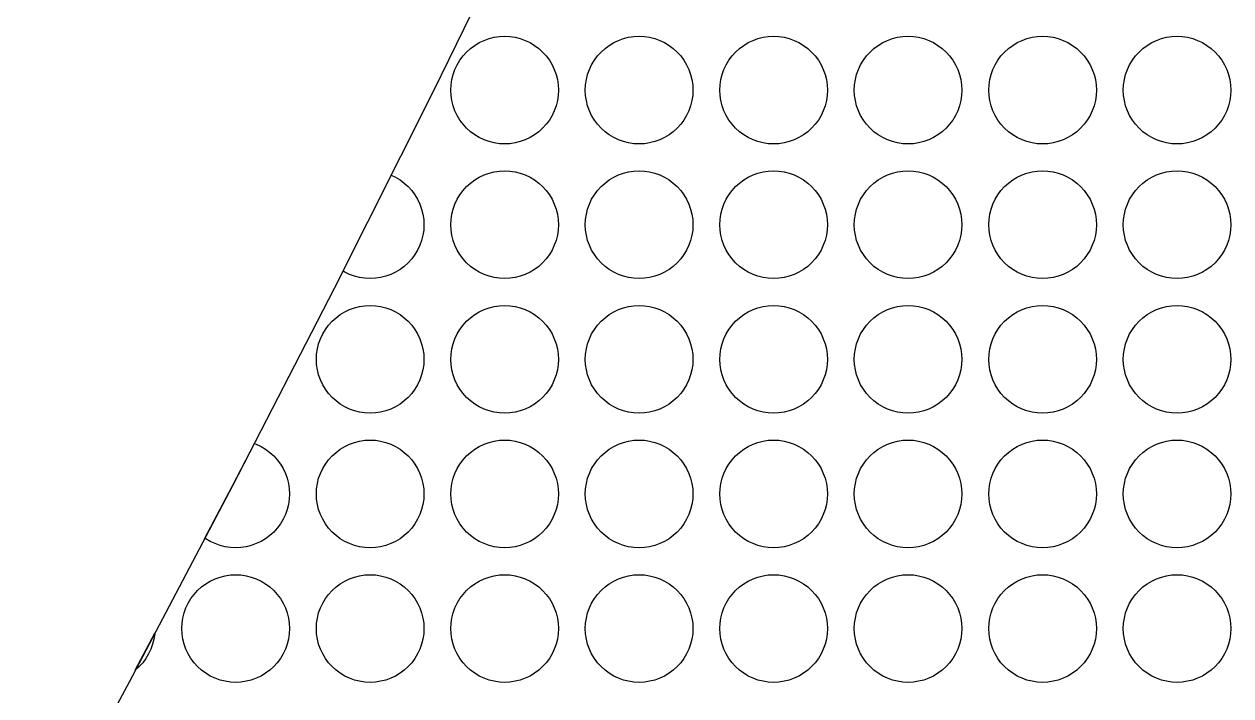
# Model space of a CAD drawing. Header units: millimetres. Extents: x 16 to 138, y -290 to -202.
# Drawn here: x 19.82 to 42.26, y -268.19 to -255.72 of the extents above; entities that cross this region are included whole.
import ezdxf

# ---------------------------------------------------------------- set-up
doc = ezdxf.new("R2010")
doc.units = ezdxf.units.MM
doc.layers.add('background', color=7, linetype='Continuous')
doc.layers.add('outline_2', color=3, linetype='Continuous')

msp = doc.modelspace()

# ---------------------------------------------------------------- linework, layer by layer
at = {"layer": 'background'}
for points in [[(29.755, -256.943), (29.751, -257.041), (29.736, -257.138), (29.712, -257.233), (29.679, -257.325), (29.637, -257.414), (29.587, -257.498), (29.528, -257.577), (29.462, -257.65), (29.39, -257.716), (29.311, -257.774), (29.227, -257.824), (29.138, -257.866), (29.046, -257.899), (28.95, -257.923), (28.853, -257.938), (28.755, -257.943), (28.657, -257.938), (28.56, -257.923), (28.465, -257.899), (28.373, -257.866), (28.284, -257.824), (28.2, -257.774), (28.121, -257.716), (28.048, -257.65), (27.982, -257.577), (27.924, -257.498), (27.873, -257.414), (27.831, -257.325), (27.798, -257.233), (27.775, -257.138), (27.76, -257.041), (27.755, -256.943), (27.76, -256.845), (27.775, -256.747), (27.798, -256.652), (27.831, -256.56), (27.873, -256.471), (27.924, -256.387), (27.982, -256.308), (28.048, -256.235), (28.121, -256.17), (28.2, -256.111), (28.284, -256.061), (28.373, -256.019), (28.465, -255.986), (28.56, -255.962), (28.657, -255.947), (28.755, -255.943), (28.853, -255.947), (28.95, -255.962), (29.046, -255.986), (29.138, -256.019), (29.227, -256.061), (29.311, -256.111), (29.39, -256.17), (29.462, -256.235), (29.528, -256.308), (29.587, -256.387), (29.637, -256.471), (29.679, -256.56), (29.712, -256.652), (29.736, -256.747), (29.751, -256.845)], [(32.255, -256.943), (32.251, -257.041), (32.236, -257.138), (32.212, -257.233), (32.179, -257.325), (32.137, -257.414), (32.087, -257.498), (32.028, -257.577), (31.962, -257.65), (31.89, -257.716), (31.811, -257.774), (31.727, -257.824), (31.638, -257.866), (31.546, -257.899), (31.45, -257.923), (31.353, -257.938), (31.255, -257.943), (31.157, -257.938), (31.06, -257.923), (30.965, -257.899), (30.873, -257.866), (30.784, -257.824), (30.7, -257.774), (30.621, -257.716), (30.548, -257.65), (30.482, -257.577), (30.424, -257.498), (30.373, -257.414), (30.331, -257.325), (30.298, -257.233), (30.275, -257.138), (30.26, -257.041), (30.255, -256.943), (30.26, -256.845), (30.275, -256.747), (30.298, -256.652), (30.331, -256.56), (30.373, -256.471), (30.424, -256.387), (30.482, -256.308), (30.548, -256.235), (30.621, -256.17), (30.7, -256.111), (30.784, -256.061), (30.873, -256.019), (30.965, -255.986), (31.06, -255.962), (31.157, -255.947), (31.255, -255.943), (31.353, -255.947), (31.45, -255.962), (31.546, -255.986), (31.638, -256.019), (31.727, -256.061), (31.811, -256.111), (31.89, -256.17), (31.962, -256.235), (32.028, -256.308), (32.087, -256.387), (32.137, -256.471), (32.179, -256.56), (32.212, -256.652), (32.236, -256.747), (32.251, -256.845)], [(34.755, -256.943), (34.751, -257.041), (34.736, -257.138), (34.712, -257.233), (34.679, -257.325), (34.637, -257.414), (34.587, -257.498), (34.528, -257.577), (34.462, -257.65), (34.39, -257.716), (34.311, -257.774), (34.227, -257.824), (34.138, -257.866), (34.046, -257.899), (33.95, -257.923), (33.853, -257.938), (33.755, -257.943), (33.657, -257.938), (33.56, -257.923), (33.465, -257.899), (33.373, -257.866), (33.284, -257.824), (33.2, -257.774), (33.121, -257.716), (33.048, -257.65), (32.982, -257.577), (32.924, -257.498), (32.873, -257.414), (32.831, -257.325), (32.798, -257.233), (32.775, -257.138), (32.76, -257.041), (32.755, -256.943), (32.76, -256.845), (32.775, -256.747), (32.798, -256.652), (32.831, -256.56), (32.873, -256.471), (32.924, -256.387), (32.982, -256.308), (33.048, -256.235), (33.121, -256.17), (33.2, -256.111), (33.284, -256.061), (33.373, -256.019), (33.465, -255.986), (33.56, -255.962), (33.657, -255.947), (33.755, -255.943), (33.853, -255.947), (33.95, -255.962), (34.046, -255.986), (34.138, -256.019), (34.227, -256.061), (34.311, -256.111), (34.39, -256.17), (34.462, -256.235), (34.528, -256.308), (34.587, -256.387), (34.637, -256.471), (34.679, -256.56), (34.712, -256.652), (34.736, -256.747), (34.751, -256.845)], [(37.255, -256.943), (37.251, -257.041), (37.236, -257.138), (37.212, -257.233), (37.179, -257.325), (37.137, -257.414), (37.087, -257.498), (37.028, -257.577), (36.962, -257.65), (36.89, -257.716), (36.811, -257.774), (36.727, -257.824), (36.638, -257.866), (36.546, -257.899), (36.45, -257.923), (36.353, -257.938), (36.255, -257.943), (36.157, -257.938), (36.06, -257.923), (35.965, -257.899), (35.873, -257.866), (35.784, -257.824), (35.7, -257.774), (35.621, -257.716), (35.548, -257.65), (35.482, -257.577), (35.424, -257.498), (35.373, -257.414), (35.331, -257.325), (35.298, -257.233), (35.275, -257.138), (35.26, -257.041), (35.255, -256.943), (35.26, -256.845), (35.275, -256.747), (35.298, -256.652), (35.331, -256.56), (35.373, -256.471), (35.424, -256.387), (35.482, -256.308), (35.548, -256.235), (35.621, -256.17), (35.7, -256.111), (35.784, -256.061), (35.873, -256.019), (35.965, -255.986), (36.06, -255.962), (36.157, -255.947), (36.255, -255.943), (36.353, -255.947), (36.45, -255.962), (36.546, -255.986), (36.638, -256.019), (36.727, -256.061), (36.811, -256.111), (36.89, -256.17), (36.962, -256.235), (37.028, -256.308), (37.087, -256.387), (37.137, -256.471), (37.179, -256.56), (37.212, -256.652), (37.236, -256.747), (37.251, -256.845)], [(39.755, -256.943), (39.751, -257.041), (39.736, -257.138), (39.712, -257.233), (39.679, -257.325), (39.637, -257.414), (39.587, -257.498), (39.528, -257.577), (39.462, -257.65), (39.39, -257.716), (39.311, -257.774), (39.227, -257.824), (39.138, -257.866), (39.046, -257.899), (38.95, -257.923), (38.853, -257.938), (38.755, -257.943), (38.657, -257.938), (38.56, -257.923), (38.465, -257.899), (38.373, -257.866), (38.284, -257.824), (38.2, -257.774), (38.121, -257.716), (38.048, -257.65), (37.982, -257.577), (37.924, -257.498), (37.873, -257.414), (37.831, -257.325), (37.798, -257.233), (37.775, -257.138), (37.76, -257.041), (37.755, -256.943), (37.76, -256.845), (37.775, -256.747), (37.798, -256.652), (37.831, -256.56), (37.873, -256.471), (37.924, -256.387), (37.982, -256.308), (38.048, -256.235), (38.121, -256.17), (38.2, -256.111), (38.284, -256.061), (38.373, -256.019), (38.465, -255.986), (38.56, -255.962), (38.657, -255.947), (38.755, -255.943), (38.853, -255.947), (38.95, -255.962), (39.046, -255.986), (39.138, -256.019), (39.227, -256.061), (39.311, -256.111), (39.39, -256.17), (39.462, -256.235), (39.528, -256.308), (39.587, -256.387), (39.637, -256.471), (39.679, -256.56), (39.712, -256.652), (39.736, -256.747), (39.751, -256.845)], [(42.255, -256.943), (42.251, -257.041), (42.236, -257.138), (42.212, -257.233), (42.179, -257.325), (42.137, -257.414), (42.087, -257.498), (42.028, -257.577), (41.962, -257.65), (41.89, -257.716), (41.811, -257.774), (41.727, -257.824), (41.638, -257.866), (41.546, -257.899), (41.45, -257.923), (41.353, -257.938), (41.255, -257.943), (41.157, -257.938), (41.06, -257.923), (40.965, -257.899), (40.873, -257.866), (40.784, -257.824), (40.7, -257.774), (40.621, -257.716), (40.548, -257.65), (40.482, -257.577), (40.424, -257.498), (40.373, -257.414), (40.331, -257.325), (40.298, -257.233), (40.275, -257.138), (40.26, -257.041), (40.255, -256.943), (40.26, -256.845), (40.275, -256.747), (40.298, -256.652), (40.331, -256.56), (40.373, -256.471), (40.424, -256.387), (40.482, -256.308), (40.548, -256.235), (40.621, -256.17), (40.7, -256.111), (40.784, -256.061), (40.873, -256.019), (40.965, -255.986), (41.06, -255.962), (41.157, -255.947), (41.255, -255.943), (41.353, -255.947), (41.45, -255.962), (41.546, -255.986), (41.638, -256.019), (41.727, -256.061), (41.811, -256.111), (41.89, -256.17), (41.962, -256.235), (42.028, -256.308), (42.087, -256.387), (42.137, -256.471), (42.179, -256.56), (42.212, -256.652), (42.236, -256.747), (42.251, -256.845)], [(26.648, -258.523), (26.727, -258.561), (26.811, -258.611), (26.89, -258.67), (26.962, -258.735), (27.028, -258.808), (27.087, -258.887), (27.137, -258.971), (27.179, -259.06), (27.212, -259.152), (27.236, -259.247), (27.251, -259.345), (27.255, -259.443), (27.251, -259.541), (27.236, -259.638), (27.212, -259.733), (27.179, -259.825), (27.137, -259.914), (27.087, -259.998), (27.028, -260.077), (26.962, -260.15), (26.89, -260.216), (26.811, -260.274), (26.727, -260.324), (26.638, -260.366), (26.546, -260.399), (26.45, -260.423), (26.353, -260.438), (26.255, -260.443), (26.157, -260.438), (26.06, -260.423), (25.965, -260.399), (25.873, -260.366), (25.784, -260.324), (25.751, -260.305)], [(29.755, -259.443), (29.751, -259.541), (29.736, -259.638), (29.712, -259.733), (29.679, -259.825), (29.637, -259.914), (29.587, -259.998), (29.528, -260.077), (29.462, -260.15), (29.39, -260.216), (29.311, -260.274), (29.227, -260.324), (29.138, -260.366), (29.046, -260.399), (28.95, -260.423), (28.853, -260.438), (28.755, -260.443), (28.657, -260.438), (28.56, -260.423), (28.465, -260.399), (28.373, -260.366), (28.284, -260.324), (28.2, -260.274), (28.121, -260.216), (28.048, -260.15), (27.982, -260.077), (27.924, -259.998), (27.873, -259.914), (27.831, -259.825), (27.798, -259.733), (27.775, -259.638), (27.76, -259.541), (27.755, -259.443), (27.76, -259.345), (27.775, -259.247), (27.798, -259.152), (27.831, -259.06), (27.873, -258.971), (27.924, -258.887), (27.982, -258.808), (28.048, -258.735), (28.121, -258.67), (28.2, -258.611), (28.284, -258.561), (28.373, -258.519), (28.465, -258.486), (28.56, -258.462), (28.657, -258.447), (28.755, -258.443), (28.853, -258.447), (28.95, -258.462), (29.046, -258.486), (29.138, -258.519), (29.227, -258.561), (29.311, -258.611), (29.39, -258.67), (29.462, -258.735), (29.528, -258.808), (29.587, -258.887), (29.637, -258.971), (29.679, -259.06), (29.712, -259.152), (29.736, -259.247), (29.751, -259.345)], [(32.255, -259.443), (32.251, -259.541), (32.236, -259.638), (32.212, -259.733), (32.179, -259.825), (32.137, -259.914), (32.087, -259.998), (32.028, -260.077), (31.962, -260.15), (31.89, -260.216), (31.811, -260.274), (31.727, -260.324), (31.638, -260.366), (31.546, -260.399), (31.45, -260.423), (31.353, -260.438), (31.255, -260.443), (31.157, -260.438), (31.06, -260.423), (30.965, -260.399), (30.873, -260.366), (30.784, -260.324), (30.7, -260.274), (30.621, -260.216), (30.548, -260.15), (30.482, -260.077), (30.424, -259.998), (30.373, -259.914), (30.331, -259.825), (30.298, -259.733), (30.275, -259.638), (30.26, -259.541), (30.255, -259.443), (30.26, -259.345), (30.275, -259.247), (30.298, -259.152), (30.331, -259.06), (30.373, -258.971), (30.424, -258.887), (30.482, -258.808), (30.548, -258.735), (30.621, -258.67), (30.7, -258.611), (30.784, -258.561), (30.873, -258.519), (30.965, -258.486), (31.06, -258.462), (31.157, -258.447), (31.255, -258.443), (31.353, -258.447), (31.45, -258.462), (31.546, -258.486), (31.638, -258.519), (31.727, -258.561), (31.811, -258.611), (31.89, -258.67), (31.962, -258.735), (32.028, -258.808), (32.087, -258.887), (32.137, -258.971), (32.179, -259.06), (32.212, -259.152), (32.236, -259.247), (32.251, -259.345)], [(34.755, -259.443), (34.751, -259.541), (34.736, -259.638), (34.712, -259.733), (34.679, -259.825), (34.637, -259.914), (34.587, -259.998), (34.528, -260.077), (34.462, -260.15), (34.39, -260.216), (34.311, -260.274), (34.227, -260.324), (34.138, -260.366), (34.046, -260.399), (33.95, -260.423), (33.853, -260.438), (33.755, -260.443), (33.657, -260.438), (33.56, -260.423), (33.465, -260.399), (33.373, -260.366), (33.284, -260.324), (33.2, -260.274), (33.121, -260.216), (33.048, -260.15), (32.982, -260.077), (32.924, -259.998), (32.873, -259.914), (32.831, -259.825), (32.798, -259.733), (32.775, -259.638), (32.76, -259.541), (32.755, -259.443), (32.76, -259.345), (32.775, -259.247), (32.798, -259.152), (32.831, -259.06), (32.873, -258.971), (32.924, -258.887), (32.982, -258.808), (33.048, -258.735), (33.121, -258.67), (33.2, -258.611), (33.284, -258.561), (33.373, -258.519), (33.465, -258.486), (33.56, -258.462), (33.657, -258.447), (33.755, -258.443), (33.853, -258.447), (33.95, -258.462), (34.046, -258.486), (34.138, -258.519), (34.227, -258.561), (34.311, -258.611), (34.39, -258.67), (34.462, -258.735), (34.528, -258.808), (34.587, -258.887), (34.637, -258.971), (34.679, -259.06), (34.712, -259.152), (34.736, -259.247), (34.751, -259.345)], [(37.255, -259.443), (37.251, -259.541), (37.236, -259.638), (37.212, -259.733), (37.179, -259.825), (37.137, -259.914), (37.087, -259.998), (37.028, -260.077), (36.962, -260.15), (36.89, -260.216), (36.811, -260.274), (36.727, -260.324), (36.638, -260.366), (36.546, -260.399), (36.45, -260.423), (36.353, -260.438), (36.255, -260.443), (36.157, -260.438), (36.06, -260.423), (35.965, -260.399), (35.873, -260.366), (35.784, -260.324), (35.7, -260.274), (35.621, -260.216), (35.548, -260.15), (35.482, -260.077), (35.424, -259.998), (35.373, -259.914), (35.331, -259.825), (35.298, -259.733), (35.275, -259.638), (35.26, -259.541), (35.255, -259.443), (35.26, -259.345), (35.275, -259.247), (35.298, -259.152), (35.331, -259.06), (35.373, -258.971), (35.424, -258.887), (35.482, -258.808), (35.548, -258.735), (35.621, -258.67), (35.7, -258.611), (35.784, -258.561), (35.873, -258.519), (35.965, -258.486), (36.06, -258.462), (36.157, -258.447), (36.255, -258.443), (36.353, -258.447), (36.45, -258.462), (36.546, -258.486), (36.638, -258.519), (36.727, -258.561), (36.811, -258.611), (36.89, -258.67), (36.962, -258.735), (37.028, -258.808), (37.087, -258.887), (37.137, -258.971), (37.179, -259.06), (37.212, -259.152), (37.236, -259.247), (37.251, -259.345)], [(39.755, -259.443), (39.751, -259.541), (39.736, -259.638), (39.712, -259.733), (39.679, -259.825), (39.637, -259.914), (39.587, -259.998), (39.528, -260.077), (39.462, -260.15), (39.39, -260.216), (39.311, -260.274), (39.227, -260.324), (39.138, -260.366), (39.046, -260.399), (38.95, -260.423), (38.853, -260.438), (38.755, -260.443), (38.657, -260.438), (38.56, -260.423), (38.465, -260.399), (38.373, -260.366), (38.284, -260.324), (38.2, -260.274), (38.121, -260.216), (38.048, -260.15), (37.982, -260.077), (37.924, -259.998), (37.873, -259.914), (37.831, -259.825), (37.798, -259.733), (37.775, -259.638), (37.76, -259.541), (37.755, -259.443), (37.76, -259.345), (37.775, -259.247), (37.798, -259.152), (37.831, -259.06), (37.873, -258.971), (37.924, -258.887), (37.982, -258.808), (38.048, -258.735), (38.121, -258.67), (38.2, -258.611), (38.284, -258.561), (38.373, -258.519), (38.465, -258.486), (38.56, -258.462), (38.657, -258.447), (38.755, -258.443), (38.853, -258.447), (38.95, -258.462), (39.046, -258.486), (39.138, -258.519), (39.227, -258.561), (39.311, -258.611), (39.39, -258.67), (39.462, -258.735), (39.528, -258.808), (39.587, -258.887), (39.637, -258.971), (39.679, -259.06), (39.712, -259.152), (39.736, -259.247), (39.751, -259.345)], [(42.255, -259.443), (42.251, -259.541), (42.236, -259.638), (42.212, -259.733), (42.179, -259.825), (42.137, -259.914), (42.087, -259.998), (42.028, -260.077), (41.962, -260.15), (41.89, -260.216), (41.811, -260.274), (41.727, -260.324), (41.638, -260.366), (41.546, -260.399), (41.45, -260.423), (41.353, -260.438), (41.255, -260.443), (41.157, -260.438), (41.06, -260.423), (40.965, -260.399), (40.873, -260.366), (40.784, -260.324), (40.7, -260.274), (40.621, -260.216), (40.548, -260.15), (40.482, -260.077), (40.424, -259.998), (40.373, -259.914), (40.331, -259.825), (40.298, -259.733), (40.275, -259.638), (40.26, -259.541), (40.255, -259.443), (40.26, -259.345), (40.275, -259.247), (40.298, -259.152), (40.331, -259.06), (40.373, -258.971), (40.424, -258.887), (40.482, -258.808), (40.548, -258.735), (40.621, -258.67), (40.7, -258.611), (40.784, -258.561), (40.873, -258.519), (40.965, -258.486), (41.06, -258.462), (41.157, -258.447), (41.255, -258.443), (41.353, -258.447), (41.45, -258.462), (41.546, -258.486), (41.638, -258.519), (41.727, -258.561), (41.811, -258.611), (41.89, -258.67), (41.962, -258.735), (42.028, -258.808), (42.087, -258.887), (42.137, -258.971), (42.179, -259.06), (42.212, -259.152), (42.236, -259.247), (42.251, -259.345)], [(27.255, -261.943), (27.251, -262.041), (27.236, -262.138), (27.212, -262.233), (27.179, -262.325), (27.137, -262.414), (27.087, -262.498), (27.028, -262.577), (26.962, -262.65), (26.89, -262.716), (26.811, -262.774), (26.727, -262.824), (26.638, -262.866), (26.546, -262.899), (26.45, -262.923), (26.353, -262.938), (26.255, -262.943), (26.157, -262.938), (26.06, -262.923), (25.965, -262.899), (25.873, -262.866), (25.784, -262.824), (25.7, -262.774), (25.621, -262.716), (25.548, -262.65), (25.482, -262.577), (25.424, -262.498), (25.373, -262.414), (25.331, -262.325), (25.298, -262.233), (25.275, -262.138), (25.26, -262.041), (25.255, -261.943), (25.26, -261.845), (25.275, -261.747), (25.298, -261.652), (25.331, -261.56), (25.373, -261.471), (25.424, -261.387), (25.482, -261.308), (25.548, -261.235), (25.621, -261.17), (25.7, -261.111), (25.784, -261.061), (25.873, -261.019), (25.965, -260.986), (26.06, -260.962), (26.157, -260.947), (26.255, -260.943), (26.353, -260.947), (26.45, -260.962), (26.546, -260.986), (26.638, -261.019), (26.727, -261.061), (26.811, -261.111), (26.89, -261.17), (26.962, -261.235), (27.028, -261.308), (27.087, -261.387), (27.137, -261.471), (27.179, -261.56), (27.212, -261.652), (27.236, -261.747), (27.251, -261.845)], [(29.755, -261.943), (29.751, -262.041), (29.736, -262.138), (29.712, -262.233), (29.679, -262.325), (29.637, -262.414), (29.587, -262.498), (29.528, -262.577), (29.462, -262.65), (29.39, -262.716), (29.311, -262.774), (29.227, -262.824), (29.138, -262.866), (29.046, -262.899), (28.95, -262.923), (28.853, -262.938), (28.755, -262.943), (28.657, -262.938), (28.56, -262.923), (28.465, -262.899), (28.373, -262.866), (28.284, -262.824), (28.2, -262.774), (28.121, -262.716), (28.048, -262.65), (27.982, -262.577), (27.924, -262.498), (27.873, -262.414), (27.831, -262.325), (27.798, -262.233), (27.775, -262.138), (27.76, -262.041), (27.755, -261.943), (27.76, -261.845), (27.775, -261.747), (27.798, -261.652), (27.831, -261.56), (27.873, -261.471), (27.924, -261.387), (27.982, -261.308), (28.048, -261.235), (28.121, -261.17), (28.2, -261.111), (28.284, -261.061), (28.373, -261.019), (28.465, -260.986), (28.56, -260.962), (28.657, -260.947), (28.755, -260.943), (28.853, -260.947), (28.95, -260.962), (29.046, -260.986), (29.138, -261.019), (29.227, -261.061), (29.311, -261.111), (29.39, -261.17), (29.462, -261.235), (29.528, -261.308), (29.587, -261.387), (29.637, -261.471), (29.679, -261.56), (29.712, -261.652), (29.736, -261.747), (29.751, -261.845)], [(32.255, -261.943), (32.251, -262.041), (32.236, -262.138), (32.212, -262.233), (32.179, -262.325), (32.137, -262.414), (32.087, -262.498), (32.028, -262.577), (31.962, -262.65), (31.89, -262.716), (31.811, -262.774), (31.727, -262.824), (31.638, -262.866), (31.546, -262.899), (31.45, -262.923), (31.353, -262.938), (31.255, -262.943), (31.157, -262.938), (31.06, -262.923), (30.965, -262.899), (30.873, -262.866), (30.784, -262.824), (30.7, -262.774), (30.621, -262.716), (30.548, -262.65), (30.482, -262.577), (30.424, -262.498), (30.373, -262.414), (30.331, -262.325), (30.298, -262.233), (30.275, -262.138), (30.26, -262.041), (30.255, -261.943), (30.26, -261.845), (30.275, -261.747), (30.298, -261.652), (30.331, -261.56), (30.373, -261.471), (30.424, -261.387), (30.482, -261.308), (30.548, -261.235), (30.621, -261.17), (30.7, -261.111), (30.784, -261.061), (30.873, -261.019), (30.965, -260.986), (31.06, -260.962), (31.157, -260.947), (31.255, -260.943), (31.353, -260.947), (31.45, -260.962), (31.546, -260.986), (31.638, -261.019), (31.727, -261.061), (31.811, -261.111), (31.89, -261.17), (31.962, -261.235), (32.028, -261.308), (32.087, -261.387), (32.137, -261.471), (32.179, -261.56), (32.212, -261.652), (32.236, -261.747), (32.251, -261.845)], [(34.755, -261.943), (34.751, -262.041), (34.736, -262.138), (34.712, -262.233), (34.679, -262.325), (34.637, -262.414), (34.587, -262.498), (34.528, -262.577), (34.462, -262.65), (34.39, -262.716), (34.311, -262.774), (34.227, -262.824), (34.138, -262.866), (34.046, -262.899), (33.95, -262.923), (33.853, -262.938), (33.755, -262.943), (33.657, -262.938), (33.56, -262.923), (33.465, -262.899), (33.373, -262.866), (33.284, -262.824), (33.2, -262.774), (33.121, -262.716), (33.048, -262.65), (32.982, -262.577), (32.924, -262.498), (32.873, -262.414), (32.831, -262.325), (32.798, -262.233), (32.775, -262.138), (32.76, -262.041), (32.755, -261.943), (32.76, -261.845), (32.775, -261.747), (32.798, -261.652), (32.831, -261.56), (32.873, -261.471), (32.924, -261.387), (32.982, -261.308), (33.048, -261.235), (33.121, -261.17), (33.2, -261.111), (33.284, -261.061), (33.373, -261.019), (33.465, -260.986), (33.56, -260.962), (33.657, -260.947), (33.755, -260.943), (33.853, -260.947), (33.95, -260.962), (34.046, -260.986), (34.138, -261.019), (34.227, -261.061), (34.311, -261.111), (34.39, -261.17), (34.462, -261.235), (34.528, -261.308), (34.587, -261.387), (34.637, -261.471), (34.679, -261.56), (34.712, -261.652), (34.736, -261.747), (34.751, -261.845)], [(37.255, -261.943), (37.251, -262.041), (37.236, -262.138), (37.212, -262.233), (37.179, -262.325), (37.137, -262.414), (37.087, -262.498), (37.028, -262.577), (36.962, -262.65), (36.89, -262.716), (36.811, -262.774), (36.727, -262.824), (36.638, -262.866), (36.546, -262.899), (36.45, -262.923), (36.353, -262.938), (36.255, -262.943), (36.157, -262.938), (36.06, -262.923), (35.965, -262.899), (35.873, -262.866), (35.784, -262.824), (35.7, -262.774), (35.621, -262.716), (35.548, -262.65), (35.482, -262.577), (35.424, -262.498), (35.373, -262.414), (35.331, -262.325), (35.298, -262.233), (35.275, -262.138), (35.26, -262.041), (35.255, -261.943), (35.26, -261.845), (35.275, -261.747), (35.298, -261.652), (35.331, -261.56), (35.373, -261.471), (35.424, -261.387), (35.482, -261.308), (35.548, -261.235), (35.621, -261.17), (35.7, -261.111), (35.784, -261.061), (35.873, -261.019), (35.965, -260.986), (36.06, -260.962), (36.157, -260.947), (36.255, -260.943), (36.353, -260.947), (36.45, -260.962), (36.546, -260.986), (36.638, -261.019), (36.727, -261.061), (36.811, -261.111), (36.89, -261.17), (36.962, -261.235), (37.028, -261.308), (37.087, -261.387), (37.137, -261.471), (37.179, -261.56), (37.212, -261.652), (37.236, -261.747), (37.251, -261.845)], [(39.755, -261.943), (39.751, -262.041), (39.736, -262.138), (39.712, -262.233), (39.679, -262.325), (39.637, -262.414), (39.587, -262.498), (39.528, -262.577), (39.462, -262.65), (39.39, -262.716), (39.311, -262.774), (39.227, -262.824), (39.138, -262.866), (39.046, -262.899), (38.95, -262.923), (38.853, -262.938), (38.755, -262.943), (38.657, -262.938), (38.56, -262.923), (38.465, -262.899), (38.373, -262.866), (38.284, -262.824), (38.2, -262.774), (38.121, -262.716), (38.048, -262.65), (37.982, -262.577), (37.924, -262.498), (37.873, -262.414), (37.831, -262.325), (37.798, -262.233), (37.775, -262.138), (37.76, -262.041), (37.755, -261.943), (37.76, -261.845), (37.775, -261.747), (37.798, -261.652), (37.831, -261.56), (37.873, -261.471), (37.924, -261.387), (37.982, -261.308), (38.048, -261.235), (38.121, -261.17), (38.2, -261.111), (38.284, -261.061), (38.373, -261.019), (38.465, -260.986), (38.56, -260.962), (38.657, -260.947), (38.755, -260.943), (38.853, -260.947), (38.95, -260.962), (39.046, -260.986), (39.138, -261.019), (39.227, -261.061), (39.311, -261.111), (39.39, -261.17), (39.462, -261.235), (39.528, -261.308), (39.587, -261.387), (39.637, -261.471), (39.679, -261.56), (39.712, -261.652), (39.736, -261.747), (39.751, -261.845)], [(42.255, -261.943), (42.251, -262.041), (42.236, -262.138), (42.212, -262.233), (42.179, -262.325), (42.137, -262.414), (42.087, -262.498), (42.028, -262.577), (41.962, -262.65), (41.89, -262.716), (41.811, -262.774), (41.727, -262.824), (41.638, -262.866), (41.546, -262.899), (41.45, -262.923), (41.353, -262.938), (41.255, -262.943), (41.157, -262.938), (41.06, -262.923), (40.965, -262.899), (40.873, -262.866), (40.784, -262.824), (40.7, -262.774), (40.621, -262.716), (40.548, -262.65), (40.482, -262.577), (40.424, -262.498), (40.373, -262.414), (40.331, -262.325), (40.298, -262.233), (40.275, -262.138), (40.26, -262.041), (40.255, -261.943), (40.26, -261.845), (40.275, -261.747), (40.298, -261.652), (40.331, -261.56), (40.373, -261.471), (40.424, -261.387), (40.482, -261.308), (40.548, -261.235), (40.621, -261.17), (40.7, -261.111), (40.784, -261.061), (40.873, -261.019), (40.965, -260.986), (41.06, -260.962), (41.157, -260.947), (41.255, -260.943), (41.353, -260.947), (41.45, -260.962), (41.546, -260.986), (41.638, -261.019), (41.727, -261.061), (41.811, -261.111), (41.89, -261.17), (41.962, -261.235), (42.028, -261.308), (42.087, -261.387), (42.137, -261.471), (42.179, -261.56), (42.212, -261.652), (42.236, -261.747), (42.251, -261.845)], [(23.697, -264.292), (24.103, -263.506), (24.138, -263.519), (24.227, -263.561), (24.311, -263.611), (24.39, -263.67), (24.462, -263.735), (24.528, -263.808), (24.587, -263.887), (24.637, -263.971), (24.679, -264.06), (24.712, -264.152), (24.736, -264.247), (24.751, -264.345), (24.755, -264.443), (24.751, -264.541), (24.736, -264.638), (24.712, -264.733), (24.679, -264.825), (24.637, -264.914), (24.587, -264.998), (24.528, -265.077), (24.462, -265.15), (24.39, -265.216), (24.311, -265.274), (24.227, -265.324), (24.138, -265.366), (24.046, -265.399), (23.95, -265.423), (23.853, -265.438), (23.755, -265.443), (23.657, -265.438), (23.56, -265.423), (23.465, -265.399), (23.373, -265.366), (23.284, -265.324), (23.2, -265.274), (23.184, -265.263)], [(27.255, -264.443), (27.251, -264.541), (27.236, -264.638), (27.212, -264.733), (27.179, -264.825), (27.137, -264.914), (27.087, -264.998), (27.028, -265.077), (26.962, -265.15), (26.89, -265.216), (26.811, -265.274), (26.727, -265.324), (26.638, -265.366), (26.546, -265.399), (26.45, -265.423), (26.353, -265.438), (26.255, -265.443), (26.157, -265.438), (26.06, -265.423), (25.965, -265.399), (25.873, -265.366), (25.784, -265.324), (25.7, -265.274), (25.621, -265.216), (25.548, -265.15), (25.482, -265.077), (25.424, -264.998), (25.373, -264.914), (25.331, -264.825), (25.298, -264.733), (25.275, -264.638), (25.26, -264.541), (25.255, -264.443), (25.26, -264.345), (25.275, -264.247), (25.298, -264.152), (25.331, -264.06), (25.373, -263.971), (25.424, -263.887), (25.482, -263.808), (25.548, -263.735), (25.621, -263.67), (25.7, -263.611), (25.784, -263.561), (25.873, -263.519), (25.965, -263.486), (26.06, -263.462), (26.157, -263.447), (26.255, -263.443), (26.353, -263.447), (26.45, -263.462), (26.546, -263.486), (26.638, -263.519), (26.727, -263.561), (26.811, -263.611), (26.89, -263.67), (26.962, -263.735), (27.028, -263.808), (27.087, -263.887), (27.137, -263.971), (27.179, -264.06), (27.212, -264.152), (27.236, -264.247), (27.251, -264.345)], [(29.755, -264.443), (29.751, -264.541), (29.736, -264.638), (29.712, -264.733), (29.679, -264.825), (29.637, -264.914), (29.587, -264.998), (29.528, -265.077), (29.462, -265.15), (29.39, -265.216), (29.311, -265.274), (29.227, -265.324), (29.138, -265.366), (29.046, -265.399), (28.95, -265.423), (28.853, -265.438), (28.755, -265.443), (28.657, -265.438), (28.56, -265.423), (28.465, -265.399), (28.373, -265.366), (28.284, -265.324), (28.2, -265.274), (28.121, -265.216), (28.048, -265.15), (27.982, -265.077), (27.924, -264.998), (27.873, -264.914), (27.831, -264.825), (27.798, -264.733), (27.775, -264.638), (27.76, -264.541), (27.755, -264.443), (27.76, -264.345), (27.775, -264.247), (27.798, -264.152), (27.831, -264.06), (27.873, -263.971), (27.924, -263.887), (27.982, -263.808), (28.048, -263.735), (28.121, -263.67), (28.2, -263.611), (28.284, -263.561), (28.373, -263.519), (28.465, -263.486), (28.56, -263.462), (28.657, -263.447), (28.755, -263.443), (28.853, -263.447), (28.95, -263.462), (29.046, -263.486), (29.138, -263.519), (29.227, -263.561), (29.311, -263.611), (29.39, -263.67), (29.462, -263.735), (29.528, -263.808), (29.587, -263.887), (29.637, -263.971), (29.679, -264.06), (29.712, -264.152), (29.736, -264.247), (29.751, -264.345)], [(32.255, -264.443), (32.251, -264.541), (32.236, -264.638), (32.212, -264.733), (32.179, -264.825), (32.137, -264.914), (32.087, -264.998), (32.028, -265.077), (31.962, -265.15), (31.89, -265.216), (31.811, -265.274), (31.727, -265.324), (31.638, -265.366), (31.546, -265.399), (31.45, -265.423), (31.353, -265.438), (31.255, -265.443), (31.157, -265.438), (31.06, -265.423), (30.965, -265.399), (30.873, -265.366), (30.784, -265.324), (30.7, -265.274), (30.621, -265.216), (30.548, -265.15), (30.482, -265.077), (30.424, -264.998), (30.373, -264.914), (30.331, -264.825), (30.298, -264.733), (30.275, -264.638), (30.26, -264.541), (30.255, -264.443), (30.26, -264.345), (30.275, -264.247), (30.298, -264.152), (30.331, -264.06), (30.373, -263.971), (30.424, -263.887), (30.482, -263.808), (30.548, -263.735), (30.621, -263.67), (30.7, -263.611), (30.784, -263.561), (30.873, -263.519), (30.965, -263.486), (31.06, -263.462), (31.157, -263.447), (31.255, -263.443), (31.353, -263.447), (31.45, -263.462), (31.546, -263.486), (31.638, -263.519), (31.727, -263.561), (31.811, -263.611), (31.89, -263.67), (31.962, -263.735), (32.028, -263.808), (32.087, -263.887), (32.137, -263.971), (32.179, -264.06), (32.212, -264.152), (32.236, -264.247), (32.251, -264.345)], [(34.755, -264.443), (34.751, -264.541), (34.736, -264.638), (34.712, -264.733), (34.679, -264.825), (34.637, -264.914), (34.587, -264.998), (34.528, -265.077), (34.462, -265.15), (34.39, -265.216), (34.311, -265.274), (34.227, -265.324), (34.138, -265.366), (34.046, -265.399), (33.95, -265.423), (33.853, -265.438), (33.755, -265.443), (33.657, -265.438), (33.56, -265.423), (33.465, -265.399), (33.373, -265.366), (33.284, -265.324), (33.2, -265.274), (33.121, -265.216), (33.048, -265.15), (32.982, -265.077), (32.924, -264.998), (32.873, -264.914), (32.831, -264.825), (32.798, -264.733), (32.775, -264.638), (32.76, -264.541), (32.755, -264.443), (32.76, -264.345), (32.775, -264.247), (32.798, -264.152), (32.831, -264.06), (32.873, -263.971), (32.924, -263.887), (32.982, -263.808), (33.048, -263.735), (33.121, -263.67), (33.2, -263.611), (33.284, -263.561), (33.373, -263.519), (33.465, -263.486), (33.56, -263.462), (33.657, -263.447), (33.755, -263.443), (33.853, -263.447), (33.95, -263.462), (34.046, -263.486), (34.138, -263.519), (34.227, -263.561), (34.311, -263.611), (34.39, -263.67), (34.462, -263.735), (34.528, -263.808), (34.587, -263.887), (34.637, -263.971), (34.679, -264.06), (34.712, -264.152), (34.736, -264.247), (34.751, -264.345)], [(37.255, -264.443), (37.251, -264.541), (37.236, -264.638), (37.212, -264.733), (37.179, -264.825), (37.137, -264.914), (37.087, -264.998), (37.028, -265.077), (36.962, -265.15), (36.89, -265.216), (36.811, -265.274), (36.727, -265.324), (36.638, -265.366), (36.546, -265.399), (36.45, -265.423), (36.353, -265.438), (36.255, -265.443), (36.157, -265.438), (36.06, -265.423), (35.965, -265.399), (35.873, -265.366), (35.784, -265.324), (35.7, -265.274), (35.621, -265.216), (35.548, -265.15), (35.482, -265.077), (35.424, -264.998), (35.373, -264.914), (35.331, -264.825), (35.298, -264.733), (35.275, -264.638), (35.26, -264.541), (35.255, -264.443), (35.26, -264.345), (35.275, -264.247), (35.298, -264.152), (35.331, -264.06), (35.373, -263.971), (35.424, -263.887), (35.482, -263.808), (35.548, -263.735), (35.621, -263.67), (35.7, -263.611), (35.784, -263.561), (35.873, -263.519), (35.965, -263.486), (36.06, -263.462), (36.157, -263.447), (36.255, -263.443), (36.353, -263.447), (36.45, -263.462), (36.546, -263.486), (36.638, -263.519), (36.727, -263.561), (36.811, -263.611), (36.89, -263.67), (36.962, -263.735), (37.028, -263.808), (37.087, -263.887), (37.137, -263.971), (37.179, -264.06), (37.212, -264.152), (37.236, -264.247), (37.251, -264.345)], [(39.755, -264.443), (39.751, -264.541), (39.736, -264.638), (39.712, -264.733), (39.679, -264.825), (39.637, -264.914), (39.587, -264.998), (39.528, -265.077), (39.462, -265.15), (39.39, -265.216), (39.311, -265.274), (39.227, -265.324), (39.138, -265.366), (39.046, -265.399), (38.95, -265.423), (38.853, -265.438), (38.755, -265.443), (38.657, -265.438), (38.56, -265.423), (38.465, -265.399), (38.373, -265.366), (38.284, -265.324), (38.2, -265.274), (38.121, -265.216), (38.048, -265.15), (37.982, -265.077), (37.924, -264.998), (37.873, -264.914), (37.831, -264.825), (37.798, -264.733), (37.775, -264.638), (37.76, -264.541), (37.755, -264.443), (37.76, -264.345), (37.775, -264.247), (37.798, -264.152), (37.831, -264.06), (37.873, -263.971), (37.924, -263.887), (37.982, -263.808), (38.048, -263.735), (38.121, -263.67), (38.2, -263.611), (38.284, -263.561), (38.373, -263.519), (38.465, -263.486), (38.56, -263.462), (38.657, -263.447), (38.755, -263.443), (38.853, -263.447), (38.95, -263.462), (39.046, -263.486), (39.138, -263.519), (39.227, -263.561), (39.311, -263.611), (39.39, -263.67), (39.462, -263.735), (39.528, -263.808), (39.587, -263.887), (39.637, -263.971), (39.679, -264.06), (39.712, -264.152), (39.736, -264.247), (39.751, -264.345)], [(42.255, -264.443), (42.251, -264.541), (42.236, -264.638), (42.212, -264.733), (42.179, -264.825), (42.137, -264.914), (42.087, -264.998), (42.028, -265.077), (41.962, -265.15), (41.89, -265.216), (41.811, -265.274), (41.727, -265.324), (41.638, -265.366), (41.546, -265.399), (41.45, -265.423), (41.353, -265.438), (41.255, -265.443), (41.157, -265.438), (41.06, -265.423), (40.965, -265.399), (40.873, -265.366), (40.784, -265.324), (40.7, -265.274), (40.621, -265.216), (40.548, -265.15), (40.482, -265.077), (40.424, -264.998), (40.373, -264.914), (40.331, -264.825), (40.298, -264.733), (40.275, -264.638), (40.26, -264.541), (40.255, -264.443), (40.26, -264.345), (40.275, -264.247), (40.298, -264.152), (40.331, -264.06), (40.373, -263.971), (40.424, -263.887), (40.482, -263.808), (40.548, -263.735), (40.621, -263.67), (40.7, -263.611), (40.784, -263.561), (40.873, -263.519), (40.965, -263.486), (41.06, -263.462), (41.157, -263.447), (41.255, -263.443), (41.353, -263.447), (41.45, -263.462), (41.546, -263.486), (41.638, -263.519), (41.727, -263.561), (41.811, -263.611), (41.89, -263.67), (41.962, -263.735), (42.028, -263.808), (42.087, -263.887), (42.137, -263.971), (42.179, -264.06), (42.212, -264.152), (42.236, -264.247), (42.251, -264.345)], [(24.755, -266.943), (24.751, -267.041), (24.736, -267.138), (24.712, -267.233), (24.679, -267.325), (24.637, -267.414), (24.587, -267.498), (24.528, -267.577), (24.462, -267.65), (24.39, -267.716), (24.311, -267.774), (24.227, -267.824), (24.138, -267.866), (24.046, -267.899), (23.95, -267.923), (23.853, -267.938), (23.755, -267.943), (23.657, -267.938), (23.56, -267.923), (23.465, -267.899), (23.373, -267.866), (23.284, -267.824), (23.2, -267.774), (23.121, -267.716), (23.048, -267.65), (22.982, -267.577), (22.924, -267.498), (22.873, -267.414), (22.831, -267.325), (22.798, -267.233), (22.775, -267.138), (22.76, -267.041), (22.755, -266.943), (22.76, -266.845), (22.775, -266.747), (22.798, -266.652), (22.831, -266.56), (22.873, -266.471), (22.924, -266.387), (22.982, -266.308), (23.048, -266.235), (23.121, -266.17), (23.2, -266.111), (23.284, -266.061), (23.373, -266.019), (23.465, -265.986), (23.56, -265.962), (23.657, -265.947), (23.755, -265.943), (23.853, -265.947), (23.95, -265.962), (24.046, -265.986), (24.138, -266.019), (24.227, -266.061), (24.311, -266.111), (24.39, -266.17), (24.462, -266.235), (24.528, -266.308), (24.587, -266.387), (24.637, -266.471), (24.679, -266.56), (24.712, -266.652), (24.736, -266.747), (24.751, -266.845)], [(27.255, -266.943), (27.251, -267.041), (27.236, -267.138), (27.212, -267.233), (27.179, -267.325), (27.137, -267.414), (27.087, -267.498), (27.028, -267.577), (26.962, -267.65), (26.89, -267.716), (26.811, -267.774), (26.727, -267.824), (26.638, -267.866), (26.546, -267.899), (26.45, -267.923), (26.353, -267.938), (26.255, -267.943), (26.157, -267.938), (26.06, -267.923), (25.965, -267.899), (25.873, -267.866), (25.784, -267.824), (25.7, -267.774), (25.621, -267.716), (25.548, -267.65), (25.482, -267.577), (25.424, -267.498), (25.373, -267.414), (25.331, -267.325), (25.298, -267.233), (25.275, -267.138), (25.26, -267.041), (25.255, -266.943), (25.26, -266.845), (25.275, -266.747), (25.298, -266.652), (25.331, -266.56), (25.373, -266.471), (25.424, -266.387), (25.482, -266.308), (25.548, -266.235), (25.621, -266.17), (25.7, -266.111), (25.784, -266.061), (25.873, -266.019), (25.965, -265.986), (26.06, -265.962), (26.157, -265.947), (26.255, -265.943), (26.353, -265.947), (26.45, -265.962), (26.546, -265.986), (26.638, -266.019), (26.727, -266.061), (26.811, -266.111), (26.89, -266.17), (26.962, -266.235), (27.028, -266.308), (27.087, -266.387), (27.137, -266.471), (27.179, -266.56), (27.212, -266.652), (27.236, -266.747), (27.251, -266.845)], [(29.755, -266.943), (29.751, -267.041), (29.736, -267.138), (29.712, -267.233), (29.679, -267.325), (29.637, -267.414), (29.587, -267.498), (29.528, -267.577), (29.462, -267.65), (29.39, -267.716), (29.311, -267.774), (29.227, -267.824), (29.138, -267.866), (29.046, -267.899), (28.95, -267.923), (28.853, -267.938), (28.755, -267.943), (28.657, -267.938), (28.56, -267.923), (28.465, -267.899), (28.373, -267.866), (28.284, -267.824), (28.2, -267.774), (28.121, -267.716), (28.048, -267.65), (27.982, -267.577), (27.924, -267.498), (27.873, -267.414), (27.831, -267.325), (27.798, -267.233), (27.775, -267.138), (27.76, -267.041), (27.755, -266.943), (27.76, -266.845), (27.775, -266.747), (27.798, -266.652), (27.831, -266.56), (27.873, -266.471), (27.924, -266.387), (27.982, -266.308), (28.048, -266.235), (28.121, -266.17), (28.2, -266.111), (28.284, -266.061), (28.373, -266.019), (28.465, -265.986), (28.56, -265.962), (28.657, -265.947), (28.755, -265.943), (28.853, -265.947), (28.95, -265.962), (29.046, -265.986), (29.138, -266.019), (29.227, -266.061), (29.311, -266.111), (29.39, -266.17), (29.462, -266.235), (29.528, -266.308), (29.587, -266.387), (29.637, -266.471), (29.679, -266.56), (29.712, -266.652), (29.736, -266.747), (29.751, -266.845)], [(32.255, -266.943), (32.251, -267.041), (32.236, -267.138), (32.212, -267.233), (32.179, -267.325), (32.137, -267.414), (32.087, -267.498), (32.028, -267.577), (31.962, -267.65), (31.89, -267.716), (31.811, -267.774), (31.727, -267.824), (31.638, -267.866), (31.546, -267.899), (31.45, -267.923), (31.353, -267.938), (31.255, -267.943), (31.157, -267.938), (31.06, -267.923), (30.965, -267.899), (30.873, -267.866), (30.784, -267.824), (30.7, -267.774), (30.621, -267.716), (30.548, -267.65), (30.482, -267.577), (30.424, -267.498), (30.373, -267.414), (30.331, -267.325), (30.298, -267.233), (30.275, -267.138), (30.26, -267.041), (30.255, -266.943), (30.26, -266.845), (30.275, -266.747), (30.298, -266.652), (30.331, -266.56), (30.373, -266.471), (30.424, -266.387), (30.482, -266.308), (30.548, -266.235), (30.621, -266.17), (30.7, -266.111), (30.784, -266.061), (30.873, -266.019), (30.965, -265.986), (31.06, -265.962), (31.157, -265.947), (31.255, -265.943), (31.353, -265.947), (31.45, -265.962), (31.546, -265.986), (31.638, -266.019), (31.727, -266.061), (31.811, -266.111), (31.89, -266.17), (31.962, -266.235), (32.028, -266.308), (32.087, -266.387), (32.137, -266.471), (32.179, -266.56), (32.212, -266.652), (32.236, -266.747), (32.251, -266.845)], [(34.755, -266.943), (34.751, -267.041), (34.736, -267.138), (34.712, -267.233), (34.679, -267.325), (34.637, -267.414), (34.587, -267.498), (34.528, -267.577), (34.462, -267.65), (34.39, -267.716), (34.311, -267.774), (34.227, -267.824), (34.138, -267.866), (34.046, -267.899), (33.95, -267.923), (33.853, -267.938), (33.755, -267.943), (33.657, -267.938), (33.56, -267.923), (33.465, -267.899), (33.373, -267.866), (33.284, -267.824), (33.2, -267.774), (33.121, -267.716), (33.048, -267.65), (32.982, -267.577), (32.924, -267.498), (32.873, -267.414), (32.831, -267.325), (32.798, -267.233), (32.775, -267.138), (32.76, -267.041), (32.755, -266.943), (32.76, -266.845), (32.775, -266.747), (32.798, -266.652), (32.831, -266.56), (32.873, -266.471), (32.924, -266.387), (32.982, -266.308), (33.048, -266.235), (33.121, -266.17), (33.2, -266.111), (33.284, -266.061), (33.373, -266.019), (33.465, -265.986), (33.56, -265.962), (33.657, -265.947), (33.755, -265.943), (33.853, -265.947), (33.95, -265.962), (34.046, -265.986), (34.138, -266.019), (34.227, -266.061), (34.311, -266.111), (34.39, -266.17), (34.462, -266.235), (34.528, -266.308), (34.587, -266.387), (34.637, -266.471), (34.679, -266.56), (34.712, -266.652), (34.736, -266.747), (34.751, -266.845)], [(37.255, -266.943), (37.251, -267.041), (37.236, -267.138), (37.212, -267.233), (37.179, -267.325), (37.137, -267.414), (37.087, -267.498), (37.028, -267.577), (36.962, -267.65), (36.89, -267.716), (36.811, -267.774), (36.727, -267.824), (36.638, -267.866), (36.546, -267.899), (36.45, -267.923), (36.353, -267.938), (36.255, -267.943), (36.157, -267.938), (36.06, -267.923), (35.965, -267.899), (35.873, -267.866), (35.784, -267.824), (35.7, -267.774), (35.621, -267.716), (35.548, -267.65), (35.482, -267.577), (35.424, -267.498), (35.373, -267.414), (35.331, -267.325), (35.298, -267.233), (35.275, -267.138), (35.26, -267.041), (35.255, -266.943), (35.26, -266.845), (35.275, -266.747), (35.298, -266.652), (35.331, -266.56), (35.373, -266.471), (35.424, -266.387), (35.482, -266.308), (35.548, -266.235), (35.621, -266.17), (35.7, -266.111), (35.784, -266.061), (35.873, -266.019), (35.965, -265.986), (36.06, -265.962), (36.157, -265.947), (36.255, -265.943), (36.353, -265.947), (36.45, -265.962), (36.546, -265.986), (36.638, -266.019), (36.727, -266.061), (36.811, -266.111), (36.89, -266.17), (36.962, -266.235), (37.028, -266.308), (37.087, -266.387), (37.137, -266.471), (37.179, -266.56), (37.212, -266.652), (37.236, -266.747), (37.251, -266.845)], [(39.755, -266.943), (39.751, -267.041), (39.736, -267.138), (39.712, -267.233), (39.679, -267.325), (39.637, -267.414), (39.587, -267.498), (39.528, -267.577), (39.462, -267.65), (39.39, -267.716), (39.311, -267.774), (39.227, -267.824), (39.138, -267.866), (39.046, -267.899), (38.95, -267.923), (38.853, -267.938), (38.755, -267.943), (38.657, -267.938), (38.56, -267.923), (38.465, -267.899), (38.373, -267.866), (38.284, -267.824), (38.2, -267.774), (38.121, -267.716), (38.048, -267.65), (37.982, -267.577), (37.924, -267.498), (37.873, -267.414), (37.831, -267.325), (37.798, -267.233), (37.775, -267.138), (37.76, -267.041), (37.755, -266.943), (37.76, -266.845), (37.775, -266.747), (37.798, -266.652), (37.831, -266.56), (37.873, -266.471), (37.924, -266.387), (37.982, -266.308), (38.048, -266.235), (38.121, -266.17), (38.2, -266.111), (38.284, -266.061), (38.373, -266.019), (38.465, -265.986), (38.56, -265.962), (38.657, -265.947), (38.755, -265.943), (38.853, -265.947), (38.95, -265.962), (39.046, -265.986), (39.138, -266.019), (39.227, -266.061), (39.311, -266.111), (39.39, -266.17), (39.462, -266.235), (39.528, -266.308), (39.587, -266.387), (39.637, -266.471), (39.679, -266.56), (39.712, -266.652), (39.736, -266.747), (39.751, -266.845)], [(42.255, -266.943), (42.251, -267.041), (42.236, -267.138), (42.212, -267.233), (42.179, -267.325), (42.137, -267.414), (42.087, -267.498), (42.028, -267.577), (41.962, -267.65), (41.89, -267.716), (41.811, -267.774), (41.727, -267.824), (41.638, -267.866), (41.546, -267.899), (41.45, -267.923), (41.353, -267.938), (41.255, -267.943), (41.157, -267.938), (41.06, -267.923), (40.965, -267.899), (40.873, -267.866), (40.784, -267.824), (40.7, -267.774), (40.621, -267.716), (40.548, -267.65), (40.482, -267.577), (40.424, -267.498), (40.373, -267.414), (40.331, -267.325), (40.298, -267.233), (40.275, -267.138), (40.26, -267.041), (40.255, -266.943), (40.26, -266.845), (40.275, -266.747), (40.298, -266.652), (40.331, -266.56), (40.373, -266.471), (40.424, -266.387), (40.482, -266.308), (40.548, -266.235), (40.621, -266.17), (40.7, -266.111), (40.784, -266.061), (40.873, -266.019), (40.965, -265.986), (41.06, -265.962), (41.157, -265.947), (41.255, -265.943), (41.353, -265.947), (41.45, -265.962), (41.546, -265.986), (41.638, -266.019), (41.727, -266.061), (41.811, -266.111), (41.89, -266.17), (41.962, -266.235), (42.028, -266.308), (42.087, -266.387), (42.137, -266.471), (42.179, -266.56), (42.212, -266.652), (42.236, -266.747), (42.251, -266.845)], [(22.251, -267.031), (22.251, -267.041), (22.236, -267.138), (22.212, -267.233), (22.179, -267.325), (22.137, -267.414), (22.087, -267.498), (22.028, -267.577), (21.962, -267.65), (21.89, -267.716), (21.889, -267.716)]]:
    msp.add_lwpolyline(points, close=True, dxfattribs=at)
at = {"layer": 'outline_2'}
msp.add_lwpolyline([(34.318, -241.964), (32.693, -245.751), (31, -249.509), (29.247, -253.24), (27.441, -256.945), (25.589, -260.629), (23.697, -264.292), (21.773, -267.937), (19.823, -271.567)], dxfattribs=at)

doc.saveas('drawing.dxf')
